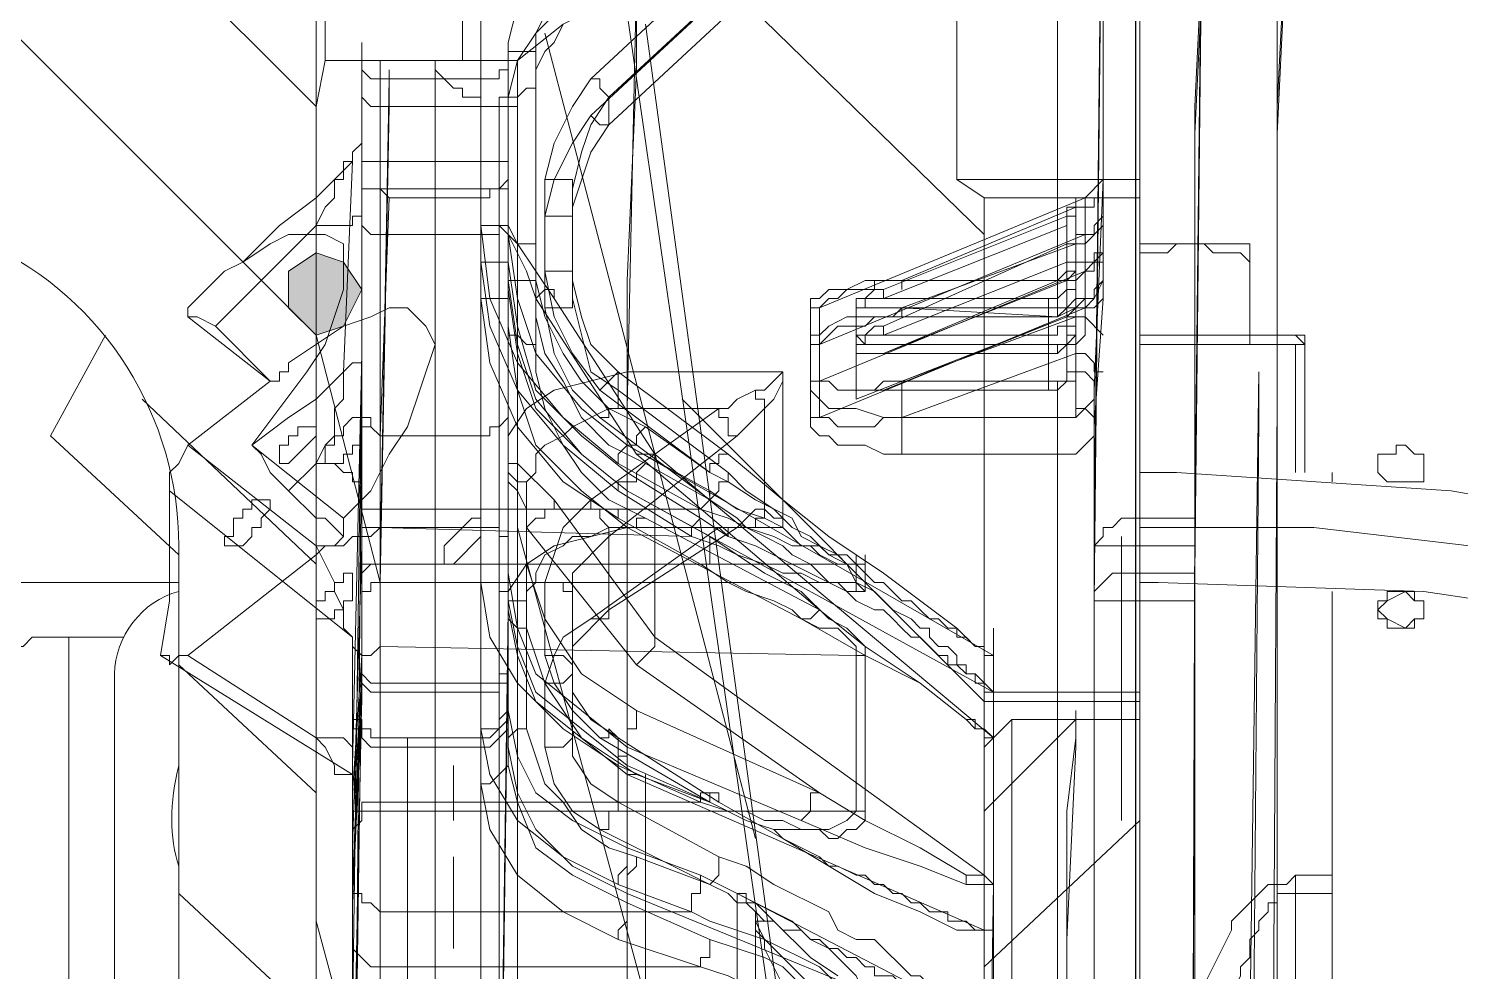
# Model space of a CAD drawing. Header units: millimetres. Extents: x 25083 to 52777, y 24772 to 45779.
# Drawn here: x 46593.6 to 46651.7, y 38665.8 to 38704 of the extents above; entities that cross this region are included whole.
import ezdxf

# ---------------------------------------------------------------- set-up
doc = ezdxf.new("R2010")
doc.units = ezdxf.units.MM

# ---------------------------------------------------------------- blocks, each defined once
blk = doc.blocks.new('zw$F4C5')
h = blk.add_hatch(color=7)
h.dxf.hatch_style = 2
h.paths.add_polyline_path([(496.878, 225.415), (496.136, 226.529), (495.022, 226.9), (493.907, 226.158), (493.907, 224.672), (495.022, 223.558), (496.136, 223.929)])
at = {"color": 7, "lineweight": 0}
for points in [[(528.444, 72.786), (528.444, 356.505)], [(506.905, 242.497), (522.131, 227.643)], [(489.08, 238.784), (495.022, 232.842)], [(481.653, 236.927), (495.022, 223.558)], [(512.847, 203.133), (504.306, 235.813)], [(497.621, 213.531), (495.022, 223.558)], [(487.966, 220.959), (495.022, 214.274)], [(509.876, 220.959), (522.131, 208.704)], [(510.247, 189.764), (503.191, 215.76)], [(489.451, 210.189), (495.022, 204.99)], [(525.844, 207.961), (522.131, 204.247)], [(523.245, 207.961), (523.245, 161.913)], [(528.444, 203.876), (522.131, 197.934)], [(489.451, 200.905), (495.022, 195.706)], [(497.621, 190.136), (495.022, 199.791)], [(512.847, 199.42), (522.131, 190.136)]]:
    blk.add_lwpolyline(points, dxfattribs=at)
at = {"color": 7, "lineweight": 5}
for points in [[(528.444, 249.925), (528.444, 216.131)], [(530.672, 216.131), (531.043, 249.925)], [(526.958, 248.811), (526.587, 215.017)], [(528.444, 213.903), (528.444, 248.811)], [(531.043, 248.811), (530.672, 213.903)], [(526.587, 212.789), (526.958, 247.696)], [(501.706, 178.624), (501.706, 243.24), (502.077, 246.954), (502.077, 247.325), (501.706, 243.612), (501.706, 226.529)], [(521.017, 247.325), (521.017, 229.871)], [(526.958, 226.9), (526.958, 242.869)], [(526.958, 242.126), (526.958, 225.786)], [(534.014, 220.959), (534.014, 238.041), (534.386, 241.755), (534.386, 242.126), (534.014, 238.784), (534.014, 232.471)], [(525.102, 225.415), (525.102, 241.383)], [(525.102, 240.641), (525.102, 224.301)], [(530.672, 177.138), (530.672, 231.728), (531.043, 239.527), (531.043, 240.641), (530.672, 232.842)], [(502.82, 235.442), (503.191, 236.927), (503.934, 238.041), (505.048, 239.155), (506.162, 239.898), (508.019, 240.269)], [(508.019, 240.269), (508.019, 234.328), (507.648, 225.786)], [(534.014, 232.842), (534.386, 240.269), (534.386, 239.527), (534.014, 231.728), (534.014, 177.51)], [(495.022, 168.226), (495.022, 239.527)], [(495.393, 234.699), (495.393, 239.527)], [(500.963, 239.527), (500.963, 234.699)], [(508.019, 238.784), (506.162, 238.784), (504.677, 237.298), (503.934, 235.813), (503.934, 235.07)], [(506.162, 233.956), (511.361, 238.784)], [(507.276, 239.155), (514.704, 187.536)], [(508.019, 238.041), (506.162, 237.67), (505.048, 236.927), (503.934, 235.813), (503.191, 234.699), (502.82, 233.213)], [(506.905, 233.213), (512.104, 238.041)], [(507.648, 220.587), (508.019, 238.041)], [(503.934, 233.585), (503.934, 234.328), (504.306, 235.07), (504.677, 235.442), (505.048, 236.184), (505.791, 236.556), (506.162, 236.927), (506.905, 237.298), (508.019, 237.298)], [(511.361, 237.298), (506.162, 232.471)], [(506.905, 232.099), (512.104, 236.927)], [(505.048, 236.184), (503.191, 234.699)], [(508.39, 236.184), (514.704, 189.764)], [(496.878, 235.442), (496.878, 233.585)], [(496.878, 234.699), (496.878, 235.442)], [(502.82, 234.328), (502.82, 235.442)], [(502.82, 235.442), (502.82, 227.643)], [(502.82, 235.442), (502.82, 211.303)], [(502.82, 235.442), (502.82, 230.614)], [(503.934, 235.07), (502.82, 235.07), (502.82, 235.442)], [(495.022, 232.842), (495.393, 234.699)], [(495.393, 234.699), (503.191, 234.699)], [(496.878, 234.699), (496.878, 234.328), (497.25, 233.956), (497.992, 233.956)], [(496.878, 213.531), (496.878, 234.699)], [(497.621, 176.396), (497.621, 234.699)], [(499.849, 176.396), (499.849, 234.699)], [(499.849, 234.699), (499.849, 234.328), (500.592, 233.585), (500.963, 233.585), (500.963, 233.213), (501.706, 233.213), (501.706, 232.842), (502.077, 232.842)], [(502.82, 234.699), (502.82, 234.328), (502.449, 234.328), (502.449, 233.956), (501.706, 233.956)], [(503.191, 234.699), (503.191, 174.539)], [(503.934, 227.272), (503.934, 235.07)], [(497.992, 234.328), (497.992, 232.842)], [(497.992, 233.956), (497.992, 234.328)], [(501.706, 233.585), (501.706, 234.328)], [(501.706, 234.328), (501.706, 228.014)], [(502.82, 229.5), (502.82, 234.328)], [(496.878, 233.585), (496.878, 233.213), (497.25, 232.842), (497.992, 232.842)], [(496.878, 233.585), (496.878, 212.417)], [(497.621, 214.274), (497.992, 233.956)], [(501.706, 233.956), (497.992, 233.956)], [(501.706, 229.5), (501.706, 233.585)], [(502.82, 233.585), (502.82, 233.213), (502.449, 233.213), (502.449, 232.842), (501.706, 232.842)], [(502.82, 233.213), (503.191, 233.213), (503.563, 233.585), (503.934, 233.585)], [(503.934, 233.585), (503.934, 225.786)], [(504.306, 229.871), (504.677, 231.357), (505.42, 232.842), (506.162, 233.956)], [(506.905, 233.213), (506.534, 233.585), (506.534, 233.956), (506.162, 233.956)], [(502.82, 225.415), (502.82, 233.213)], [(502.82, 218.359), (502.82, 233.213)], [(506.905, 233.213), (506.162, 232.099), (505.791, 230.985), (505.42, 229.5)], [(506.905, 232.099), (506.905, 233.213)], [(497.992, 232.842), (497.621, 213.531)], [(501.706, 232.842), (497.992, 232.842)], [(502.077, 232.842), (503.191, 232.842)], [(502.449, 177.881), (502.449, 232.842)], [(506.162, 232.471), (505.42, 231.357), (504.677, 229.871), (504.306, 228.386)], [(506.162, 232.471), (506.534, 232.099), (506.905, 232.099)], [(530.672, 232.842), (530.672, 194.963), (530.301, 162.655)], [(533.643, 162.655), (534.014, 194.963), (534.014, 232.842)], [(505.42, 228.757), (506.162, 230.985), (506.905, 232.099)], [(496.878, 231.728), (496.878, 231.357), (496.507, 230.985), (496.507, 230.614)], [(496.878, 231.728), (496.878, 222.815)], [(496.878, 228.386), (496.878, 231.728)], [(492.051, 226.529), (493.536, 228.014), (495.022, 229.129), (496.507, 230.614)], [(495.022, 228.014), (495.393, 228.757), (495.764, 229.129), (495.764, 229.871), (496.136, 229.871), (496.136, 230.614), (496.507, 230.614)], [(496.507, 230.614), (496.136, 222.073)], [(496.878, 230.614), (497.992, 230.614)], [(497.992, 230.614), (501.706, 230.614)], [(501.706, 230.614), (502.82, 230.614)], [(502.82, 228.014), (502.82, 230.614)], [(496.878, 220.587), (496.878, 230.243)], [(496.878, 230.243), (496.878, 229.5), (497.621, 229.5), (497.992, 229.129)], [(502.82, 230.243), (502.82, 229.871), (502.449, 229.5), (502.077, 229.5), (502.077, 229.129), (501.706, 229.129)], [(526.958, 230.243), (526.958, 229.5)], [(497.992, 229.5), (496.878, 229.5)], [(501.706, 229.5), (497.992, 229.5)], [(501.706, 226.529), (501.706, 229.5)], [(501.706, 227.643), (501.706, 229.5)], [(502.82, 229.5), (501.706, 229.5)], [(502.82, 226.529), (502.82, 229.5)], [(504.306, 229.871), (504.306, 226.158)], [(504.306, 229.871), (505.42, 229.871), (505.42, 229.5)], [(505.42, 225.044), (505.42, 229.5)], [(521.017, 229.871), (528.444, 229.871)], [(521.017, 229.871), (522.131, 229.129)], [(525.844, 228.757), (526.587, 228.757), (526.587, 229.129), (526.958, 229.129), (526.958, 229.5)], [(526.216, 229.129), (526.958, 229.871)], [(526.587, 221.33), (526.958, 229.871)], [(526.958, 229.5), (526.958, 226.9)], [(497.621, 219.473), (497.992, 229.129)], [(501.706, 229.129), (497.992, 229.129)], [(501.706, 229.129), (501.706, 219.473)], [(515.446, 224.672), (526.216, 229.129)], [(522.131, 229.129), (522.131, 209.075)], [(522.131, 229.129), (528.444, 229.129)], [(526.216, 229.129), (525.844, 229.129), (525.844, 228.757)], [(526.216, 226.158), (526.216, 229.129)], [(496.878, 228.386), (496.507, 228.386), (496.507, 228.014), (495.022, 228.014)], [(496.878, 210.561), (496.878, 228.386)], [(502.82, 218.73), (502.82, 228.386)], [(502.82, 228.386), (502.82, 223.929)], [(502.82, 228.014), (502.82, 228.386)], [(502.82, 227.643), (502.82, 228.386)], [(505.42, 228.757), (505.42, 228.386), (504.306, 228.386)], [(504.306, 224.672), (504.306, 228.386)], [(525.473, 228.386), (518.046, 225.415)], [(525.844, 228.757), (518.789, 225.786)], [(525.473, 228.386), (525.473, 228.757), (525.844, 228.757), (525.844, 228.386)], [(525.473, 228.386), (525.473, 228.014)], [(525.473, 228.014), (525.473, 228.386), (525.844, 228.386), (525.844, 228.014)], [(525.844, 223.558), (525.844, 228.757)], [(525.844, 228.386), (525.844, 226.529)], [(525.844, 228.386), (525.844, 228.014)], [(526.958, 228.386), (526.587, 228.014), (526.587, 227.643), (526.216, 227.643)], [(526.958, 225.044), (526.958, 228.757)], [(490.937, 223.929), (495.022, 228.014)], [(495.022, 215.017), (495.022, 228.014)], [(496.878, 228.014), (496.878, 209.818)], [(497.621, 227.643), (497.25, 227.643), (496.878, 228.014)], [(502.82, 228.014), (502.449, 228.014), (502.449, 227.643), (501.706, 227.643)], [(502.82, 227.643), (502.449, 228.014), (501.706, 228.014)], [(501.706, 228.014), (502.077, 225.044), (503.191, 222.444), (505.048, 220.216), (507.276, 218.359)], [(502.82, 227.643), (502.82, 228.014)], [(504.677, 225.044), (503.191, 227.272), (502.82, 228.014)], [(518.046, 225.044), (525.473, 228.014)], [(525.473, 223.558), (525.473, 228.014)], [(525.844, 227.272), (526.216, 227.272), (526.958, 228.014)], [(526.958, 225.786), (526.958, 228.014)], [(492.051, 226.529), (493.165, 227.272), (493.907, 227.643), (495.393, 227.643), (496.136, 227.272), (496.136, 225.415), (495.393, 223.187), (494.65, 222.073), (492.422, 219.102)], [(497.621, 227.643), (497.621, 210.932)], [(501.706, 227.643), (497.621, 227.643)], [(501.706, 225.044), (501.706, 227.643)], [(507.648, 219.102), (505.791, 220.587), (503.934, 222.815), (503.191, 225.044), (502.82, 227.643)], [(502.82, 227.643), (503.563, 226.158), (503.934, 225.044)], [(502.82, 227.643), (503.191, 225.044), (503.934, 222.815), (505.791, 220.587), (507.648, 219.102)], [(503.934, 227.272), (503.191, 227.272), (502.82, 227.643)], [(503.934, 227.272), (503.934, 225.786), (504.306, 224.301), (505.048, 222.815), (505.791, 221.701), (506.905, 220.587), (508.39, 219.845)], [(526.216, 227.643), (515.446, 223.187)], [(518.046, 223.929), (525.473, 227.272)], [(518.789, 224.672), (525.844, 227.272)], [(525.473, 227.272), (525.473, 226.529)], [(525.473, 227.272), (525.844, 227.272), (525.844, 226.9)], [(525.844, 227.272), (525.844, 227.643), (526.216, 227.643)], [(525.844, 225.044), (525.844, 227.272)], [(526.216, 227.643), (526.216, 224.672)], [(530.301, 227.272), (529.929, 227.272), (529.558, 226.9), (528.444, 226.9)], [(528.444, 227.272), (532.9, 227.272)], [(532.9, 226.529), (532.529, 226.9), (531.415, 226.9), (531.043, 227.272), (530.301, 227.272)], [(532.9, 223.187), (532.9, 227.272)], [(490.565, 225.415), (491.308, 226.158), (492.051, 226.529)], [(501.706, 226.529), (501.706, 197.563), (501.335, 162.655)], [(501.706, 226.529), (502.077, 223.929), (503.191, 221.33), (505.048, 219.102), (507.276, 217.245)], [(501.706, 226.529), (502.82, 226.529)], [(502.82, 223.929), (502.82, 226.529)], [(507.648, 217.988), (505.791, 219.473), (503.934, 221.33), (503.191, 223.929), (502.82, 226.529)], [(525.473, 226.529), (518.046, 223.558)], [(526.958, 226.9), (525.844, 225.786), (525.102, 225.786)], [(525.102, 225.786), (525.473, 226.158), (525.844, 226.158), (525.844, 226.529)], [(525.102, 225.786), (525.473, 225.786), (525.844, 226.158), (525.844, 226.529)], [(525.473, 226.529), (525.473, 223.929)], [(525.844, 226.529), (525.844, 226.158), (525.473, 226.158), (525.473, 225.786)], [(525.473, 226.529), (525.844, 226.529)], [(525.844, 224.672), (525.844, 226.9)], [(525.844, 226.9), (525.844, 226.529)], [(526.958, 226.9), (526.587, 226.9), (526.587, 226.529), (525.844, 226.529)], [(525.844, 222.073), (525.844, 226.529)], [(525.844, 226.529), (525.844, 222.073)], [(526.958, 226.529), (526.587, 226.529), (526.587, 226.158), (526.216, 226.158)], [(506.534, 221.33), (505.42, 222.815), (504.677, 224.301), (504.306, 226.158)], [(505.42, 225.786), (505.42, 226.158), (504.306, 226.158)], [(515.446, 221.701), (526.216, 226.158)], [(525.844, 224.301), (525.844, 224.672), (526.216, 225.044), (526.216, 226.158)], [(489.823, 224.301), (489.823, 224.672), (490.565, 225.415)], [(501.706, 225.044), (502.82, 225.044), (502.82, 225.415)], [(502.82, 225.786), (503.934, 225.786)], [(502.82, 225.786), (503.191, 223.187), (503.934, 220.959), (505.791, 218.73), (507.648, 217.245)], [(507.648, 217.245), (505.791, 218.73), (503.934, 220.587), (503.191, 222.815), (502.82, 225.415)], [(508.39, 218.359), (506.905, 219.102), (505.791, 220.216), (505.048, 221.701), (504.306, 222.815), (503.934, 224.301), (503.934, 225.786)], [(503.934, 225.044), (504.306, 225.415), (504.677, 225.415), (504.677, 225.044)], [(505.42, 225.786), (505.791, 224.301), (506.162, 223.187), (507.276, 222.073)], [(507.648, 225.786), (507.648, 184.565)], [(518.789, 225.786), (517.303, 225.786), (516.56, 225.415), (515.818, 225.415), (515.446, 225.044), (515.075, 225.044), (515.075, 224.672)], [(515.446, 224.672), (515.818, 225.044), (516.189, 225.044), (516.56, 225.415), (517.674, 225.415), (517.674, 225.786), (518.789, 225.786)], [(518.046, 225.415), (517.674, 225.415), (517.303, 225.044), (516.932, 225.044), (516.932, 224.672)], [(518.046, 222.815), (525.102, 225.786)], [(525.473, 225.786), (518.046, 222.815)], [(518.046, 225.415), (518.046, 225.044)], [(518.789, 225.786), (518.789, 225.415)], [(525.102, 225.786), (518.789, 225.786)], [(525.102, 225.786), (518.789, 225.786)], [(525.473, 225.415), (525.102, 225.044), (524.73, 225.044)], [(525.844, 225.415), (525.844, 225.044), (525.473, 224.672), (524.73, 224.672)], [(525.102, 225.786), (525.473, 225.786)], [(525.102, 224.301), (525.844, 224.672), (526.216, 224.672), (526.587, 225.044), (526.958, 225.786)], [(525.844, 225.415), (525.473, 225.415)], [(526.958, 225.786), (526.587, 225.415), (526.587, 225.044), (525.844, 225.044)], [(507.276, 216.131), (505.048, 217.616), (503.191, 219.845), (502.077, 222.444), (501.706, 225.044)], [(503.934, 225.044), (503.934, 223.187)], [(503.934, 225.044), (508.019, 218.73)], [(504.306, 224.672), (505.42, 224.672), (505.42, 225.044)], [(508.762, 218.73), (504.677, 225.044)], [(507.276, 221.33), (506.162, 222.073), (505.42, 225.044)], [(518.046, 225.044), (517.303, 225.044), (517.303, 224.672), (516.932, 224.672)], [(518.046, 225.044), (524.73, 225.044)], [(524.73, 222.815), (524.73, 225.044)], [(525.844, 225.044), (525.844, 224.672), (525.473, 224.672), (525.102, 224.301)], [(526.216, 224.672), (526.587, 224.672), (526.958, 225.044)], [(526.958, 225.044), (526.587, 219.845)], [(490.937, 223.929), (490.194, 224.301), (489.823, 224.301)], [(489.823, 224.301), (493.165, 221.701)], [(496.136, 216.131), (497.25, 217.245), (497.992, 218.73), (498.735, 219.845), (499.849, 223.187), (499.478, 223.929), (498.735, 224.672), (497.992, 224.672), (497.25, 224.301), (496.136, 223.929), (493.907, 222.444)], [(506.534, 220.216), (505.42, 221.33), (504.677, 222.815), (504.306, 224.672)], [(515.075, 221.701), (515.075, 224.672)], [(515.446, 224.672), (515.075, 224.672)], [(515.075, 223.187), (515.075, 223.558), (515.446, 223.558), (515.818, 223.929), (516.56, 224.301), (518.789, 224.301)], [(515.446, 224.672), (515.446, 221.701)], [(526.216, 224.672), (515.446, 220.216)], [(518.789, 224.672), (518.417, 224.301), (517.674, 224.301), (517.303, 223.929), (516.189, 223.929), (515.446, 223.187)], [(516.932, 222.815), (516.932, 224.672)], [(516.932, 224.672), (516.932, 222.815)], [(516.932, 224.672), (524.73, 224.672)], [(525.473, 224.301), (516.932, 220.959)], [(518.046, 221.33), (525.473, 224.301)], [(518.789, 224.672), (518.789, 224.301)], [(518.789, 224.672), (525.102, 224.301)], [(518.789, 221.701), (525.844, 224.301)], [(518.789, 224.301), (525.102, 224.301)], [(525.844, 224.672), (525.473, 224.301)], [(525.473, 224.301), (525.844, 224.301), (525.844, 224.672)], [(525.473, 222.073), (525.473, 224.301)], [(526.216, 224.672), (526.216, 223.558), (525.844, 223.187), (525.844, 222.815)], [(525.844, 224.301), (526.216, 224.301), (526.958, 223.558)], [(493.165, 221.701), (490.937, 223.929)], [(502.82, 223.929), (503.191, 221.33), (503.934, 219.102), (505.791, 217.245), (507.648, 215.76)], [(503.934, 223.187), (503.563, 223.187), (503.191, 223.558), (502.82, 223.558), (502.82, 223.929)], [(516.932, 223.558), (517.303, 223.558), (517.674, 223.929), (518.046, 223.929)], [(518.046, 223.558), (518.046, 223.929)], [(524.73, 223.187), (525.473, 223.187), (525.844, 223.558), (525.844, 223.929)], [(524.73, 223.558), (525.102, 223.558), (525.102, 223.929), (525.473, 223.929)], [(525.844, 223.929), (525.473, 223.929)], [(486.48, 223.558), (484.252, 219.473)], [(508.39, 216.131), (506.905, 216.874), (505.791, 217.988), (505.048, 219.102), (504.306, 220.587), (503.934, 222.073), (503.934, 223.187)], [(515.075, 223.187), (515.075, 220.216)], [(515.075, 223.187), (515.446, 223.187)], [(515.446, 220.216), (515.446, 223.187)], [(516.932, 223.187), (516.932, 223.558)], [(516.932, 223.558), (517.303, 223.187)], [(516.932, 221.33), (516.932, 223.187)], [(517.303, 223.187), (516.932, 223.187)], [(516.932, 223.187), (524.73, 223.187)], [(518.046, 223.558), (517.303, 223.558), (517.303, 223.187)], [(524.73, 223.558), (518.046, 223.558)], [(524.73, 223.187), (524.73, 223.558)], [(525.844, 223.558), (525.844, 223.187), (525.473, 223.187), (525.102, 222.815), (524.73, 222.815)], [(524.73, 222.815), (525.102, 222.815), (525.102, 223.187), (525.473, 223.187), (525.473, 223.558)], [(524.73, 223.187), (524.73, 221.33)], [(525.844, 223.558), (525.473, 223.558)], [(528.444, 223.558), (532.157, 223.558)], [(528.444, 223.558), (534.757, 223.558)], [(528.444, 223.187), (534.757, 223.187)], [(532.9, 223.558), (534.757, 223.558)], [(534.757, 223.558), (535.128, 223.558)], [(535.128, 223.187), (534.757, 223.558)], [(534.757, 223.187), (535.128, 223.187)], [(534.757, 223.187), (534.757, 217.988)], [(535.128, 223.187), (535.128, 223.558)], [(535.128, 223.187), (535.128, 217.988)], [(493.907, 222.444), (493.907, 222.073), (493.536, 222.073), (493.536, 221.701), (493.165, 221.701)], [(496.878, 222.815), (496.878, 222.444), (496.507, 222.444), (496.136, 222.073)], [(496.507, 177.881), (496.878, 221.33), (496.878, 222.815)], [(496.878, 222.815), (496.507, 195.706), (496.507, 162.655)], [(496.878, 222.815), (496.507, 206.104)], [(516.932, 222.815), (518.046, 222.815)], [(516.932, 222.815), (518.046, 222.815)], [(516.932, 222.815), (524.73, 222.815)], [(524.73, 222.815), (518.046, 222.815)], [(525.844, 222.815), (518.789, 220.216)], [(525.844, 222.815), (525.844, 220.587)], [(526.958, 222.073), (526.587, 222.073), (526.587, 222.444), (526.216, 222.815), (525.844, 222.815)], [(534.014, 222.815), (534.014, 179.738)], [(492.422, 219.102), (493.907, 220.216), (495.022, 220.959), (496.136, 222.073)], [(495.022, 218.359), (495.393, 219.102), (495.764, 219.473), (495.764, 220.587), (496.136, 220.959), (496.136, 222.073)], [(502.82, 218.359), (502.82, 219.473), (503.563, 220.587), (504.677, 221.33), (507.648, 222.073)], [(506.534, 221.33), (507.276, 222.073)], [(507.276, 222.073), (507.276, 221.33)], [(511.733, 218.73), (507.276, 222.073)], [(507.648, 222.073), (513.961, 222.073)], [(512.847, 221.33), (513.218, 221.33), (513.961, 222.073)], [(513.961, 222.073), (513.961, 221.701), (513.589, 220.959), (513.218, 220.587)], [(513.961, 215.76), (513.961, 222.073)], [(525.473, 222.073), (525.473, 221.701), (525.102, 221.701), (525.102, 221.33), (524.73, 221.33)], [(524.73, 221.33), (525.102, 221.33), (525.473, 221.701), (525.844, 221.701), (525.844, 222.073)], [(525.844, 222.073), (525.844, 221.701), (525.102, 221.701)], [(525.844, 222.073), (525.473, 222.073)], [(526.587, 221.33), (526.587, 221.701), (526.216, 222.073), (525.844, 222.073)], [(532.9, 177.138), (533.272, 220.216), (533.272, 222.073)], [(533.272, 222.073), (532.9, 195.335), (532.9, 163.027)], [(489.823, 219.102), (493.165, 221.701)], [(507.276, 221.33), (507.276, 220.587), (506.905, 220.587), (506.905, 220.216), (506.534, 220.216)], [(510.99, 217.988), (506.534, 221.33)], [(511.733, 217.988), (507.276, 221.33)], [(511.361, 220.587), (511.733, 220.587), (512.104, 220.959), (512.847, 221.33)], [(513.218, 220.587), (513.218, 220.959), (512.847, 220.959), (512.847, 221.33)], [(515.075, 221.701), (515.075, 221.33), (515.818, 220.587), (516.932, 220.587), (518.046, 220.216), (518.789, 220.216)], [(515.075, 221.701), (515.446, 221.701)], [(518.789, 221.701), (518.046, 221.701), (517.674, 221.33), (516.189, 221.33), (515.818, 221.701), (515.446, 221.701)], [(516.932, 220.959), (516.932, 221.33)], [(516.932, 221.33), (518.046, 221.33)], [(518.046, 221.33), (516.932, 221.33)], [(516.932, 220.959), (516.932, 221.33)], [(518.046, 221.33), (524.73, 221.33)], [(518.046, 221.33), (524.73, 221.33)], [(518.789, 220.216), (518.789, 221.701)], [(518.789, 221.701), (525.102, 221.701)], [(525.102, 221.701), (525.102, 194.963)], [(525.102, 220.216), (525.844, 220.216), (526.587, 220.959), (526.587, 221.33)], [(526.587, 196.078), (526.587, 221.33)], [(534.014, 220.959), (533.643, 160.427)], [(495.393, 218.73), (495.393, 219.102), (495.764, 219.102), (495.764, 219.473), (496.136, 219.473), (496.136, 219.845), (496.507, 220.216), (497.25, 220.216)], [(497.25, 220.216), (497.25, 219.845), (496.878, 219.845), (496.878, 219.102), (496.507, 219.102), (496.507, 218.73), (496.136, 218.73), (496.136, 218.359), (495.393, 218.359), (495.393, 218.73)], [(496.878, 215.017), (496.878, 220.587)], [(496.878, 220.587), (496.878, 219.845), (497.25, 219.845), (497.621, 219.473)], [(502.82, 220.216), (502.449, 219.845), (502.077, 219.845), (502.077, 219.473), (501.706, 219.473)], [(502.82, 220.216), (502.82, 212.789)], [(507.648, 220.587), (506.905, 220.587), (505.42, 219.845), (505.048, 219.473), (504.306, 219.102), (503.934, 218.73), (503.934, 217.988), (503.563, 217.616)], [(506.162, 216.874), (511.361, 220.587)], [(506.534, 220.216), (510.99, 216.874)], [(507.648, 220.587), (511.361, 220.587)], [(511.361, 220.587), (511.361, 220.216), (511.733, 220.216), (511.733, 219.473), (512.104, 219.473)], [(512.104, 219.473), (513.218, 220.587)], [(513.218, 220.587), (513.218, 216.502)], [(515.446, 220.216), (515.075, 220.216)], [(518.789, 218.73), (518.046, 218.73), (517.303, 219.102), (516.189, 219.102), (515.818, 219.473), (515.446, 219.473), (515.075, 219.845), (515.075, 220.216)], [(515.446, 220.216), (515.818, 220.216), (516.189, 219.845), (517.674, 219.845), (518.046, 220.216), (518.789, 220.216)], [(518.789, 218.73), (518.789, 220.216)], [(525.102, 220.216), (518.789, 220.216)], [(518.789, 220.216), (525.102, 220.216)], [(525.102, 220.216), (525.844, 220.216), (525.844, 220.587)], [(525.102, 220.216), (525.102, 193.849)], [(526.587, 219.845), (526.587, 220.216), (526.216, 220.587), (525.844, 220.587)], [(493.536, 218.73), (493.536, 219.102), (493.907, 219.102), (493.907, 219.473), (494.279, 219.473), (494.279, 219.845), (495.022, 219.845)], [(495.022, 219.845), (495.022, 219.473), (493.907, 218.359), (493.536, 218.359), (493.536, 218.73)], [(508.39, 219.845), (508.019, 219.473), (508.019, 219.102), (507.648, 219.102)], [(508.39, 219.845), (510.99, 217.988)], [(526.587, 219.845), (526.587, 219.473), (525.844, 218.73), (525.102, 218.73)], [(526.587, 219.845), (526.587, 194.221)], [(489.451, 214.646), (484.252, 219.473)], [(489.823, 219.102), (489.451, 218.359), (489.08, 217.988), (489.08, 217.245)], [(495.022, 215.017), (489.823, 219.102)], [(496.136, 216.131), (492.422, 219.102)], [(493.907, 217.245), (493.165, 217.988), (492.793, 218.73), (492.422, 219.102)], [(497.621, 215.76), (497.621, 219.473)], [(501.706, 219.473), (497.621, 219.473)], [(501.706, 219.473), (501.706, 215.76)], [(506.905, 215.388), (512.104, 219.473)], [(507.276, 218.359), (507.276, 218.73), (507.648, 219.102)], [(522.502, 210.561), (507.648, 219.102)], [(507.648, 219.102), (510.99, 217.245)], [(539.213, 219.102), (538.842, 219.102), (538.842, 218.73), (538.099, 218.73), (538.099, 217.988), (538.471, 217.616), (539.213, 217.616)], [(539.213, 217.616), (539.956, 217.616), (539.956, 218.73), (539.585, 218.73), (539.213, 219.102)], [(508.019, 218.73), (508.762, 218.73)], [(508.019, 218.73), (515.446, 212.417)], [(508.762, 218.73), (508.762, 211.303)], [(522.502, 207.218), (508.762, 218.73)], [(511.733, 218.73), (511.361, 218.73), (511.361, 218.359), (510.99, 218.359), (510.99, 217.988)], [(511.733, 218.73), (513.961, 216.874), (515.818, 215.388), (518.046, 213.903), (521.017, 211.675)], [(525.102, 218.73), (518.789, 218.73)], [(495.022, 218.359), (493.907, 217.245)], [(495.022, 218.359), (495.022, 216.131)], [(495.022, 218.359), (495.764, 218.359), (496.136, 217.988), (496.507, 217.988), (496.507, 217.616), (496.878, 217.616), (496.878, 217.245)], [(502.82, 212.417), (502.82, 218.359)], [(502.82, 217.616), (502.82, 218.359)], [(502.82, 218.359), (503.191, 218.359), (504.677, 216.874)], [(503.563, 217.616), (503.191, 217.616), (502.82, 217.988), (502.82, 218.359)], [(510.619, 216.502), (507.276, 218.359)], [(507.276, 217.245), (507.276, 217.616), (507.648, 217.616), (507.648, 217.988)], [(507.648, 217.245), (507.648, 217.616), (508.019, 217.616), (508.019, 217.988), (508.39, 218.359)], [(507.648, 215.76), (507.648, 217.988)], [(510.619, 216.131), (507.648, 217.988)], [(510.99, 216.874), (508.39, 218.359)], [(510.99, 216.874), (511.361, 217.245), (511.361, 217.616), (511.733, 217.616), (511.733, 217.988)], [(519.531, 212.417), (519.16, 212.789), (518.789, 212.789), (518.046, 213.531), (517.674, 213.531), (516.56, 214.646), (515.818, 214.646), (515.446, 215.017), (514.704, 215.388), (514.332, 216.131), (512.847, 216.874), (511.733, 217.616), (510.99, 217.988)], [(522.502, 209.075), (521.759, 209.818), (521.388, 209.818), (521.388, 210.189), (521.017, 210.189), (521.017, 210.561), (520.645, 210.932), (520.274, 210.932), (519.903, 211.303), (519.903, 211.675), (519.531, 211.675), (519.16, 212.046), (518.417, 212.417), (517.674, 213.16), (516.932, 213.531), (516.56, 214.274), (515.818, 214.646), (515.075, 215.388), (514.332, 215.76), (513.589, 216.502), (512.475, 217.245), (511.733, 217.988)], [(565.208, 200.905), (564.466, 203.876), (562.609, 207.218), (559.638, 210.561), (555.182, 213.531), (549.611, 215.76), (541.07, 217.245), (529.929, 217.988), (528.444, 217.988)], [(536.242, 217.988), (536.242, 217.616)], [(489.08, 217.245), (489.08, 212.789), (488.708, 210.561)], [(489.08, 217.245), (496.507, 211.303)], [(493.907, 217.245), (495.022, 216.131)], [(502.82, 213.903), (502.82, 217.616)], [(503.563, 215.76), (503.563, 216.502), (503.191, 217.245), (502.82, 217.616)], [(503.563, 211.675), (503.563, 217.616)], [(507.648, 217.245), (507.648, 216.502), (507.276, 216.502), (507.276, 216.131)], [(507.276, 217.245), (510.247, 215.388)], [(510.99, 215.388), (507.648, 217.245)], [(507.648, 217.245), (522.502, 209.075)], [(510.99, 217.245), (510.99, 216.874), (510.619, 216.502)], [(517.303, 214.274), (516.56, 214.274), (516.189, 214.646), (515.446, 215.017), (514.704, 215.017), (513.961, 215.76), (513.218, 216.131), (512.104, 216.502), (510.99, 217.245)], [(491.308, 215.388), (491.679, 215.388), (491.679, 216.131), (492.051, 216.131), (492.051, 216.502), (492.422, 216.502), (492.422, 216.874), (493.165, 216.874), (493.165, 216.502)], [(503.563, 215.76), (503.934, 216.131), (504.306, 216.131), (504.306, 216.502), (504.677, 216.502), (504.677, 216.874)], [(504.306, 213.531), (505.048, 215.76), (506.162, 216.874)], [(504.677, 216.874), (508.762, 211.303)], [(506.905, 215.388), (506.905, 215.76), (506.534, 216.131), (506.534, 216.502), (506.162, 216.502), (506.162, 216.874)], [(510.99, 216.874), (512.104, 216.131)], [(493.165, 216.502), (492.793, 216.131), (492.793, 215.76), (492.422, 215.76), (492.422, 215.388), (492.051, 215.017), (491.308, 215.017), (491.308, 215.388)], [(495.022, 216.131), (495.393, 216.131), (496.136, 215.388)], [(496.136, 215.388), (496.136, 216.131)], [(497.621, 216.502), (496.878, 216.502)], [(510.619, 216.502), (497.621, 216.502)], [(500.221, 214.646), (500.221, 214.274), (500.592, 214.274), (501.706, 215.388), (501.706, 216.131)], [(501.706, 216.131), (501.335, 216.131), (500.221, 215.017), (500.221, 214.646)], [(507.276, 216.131), (510.619, 214.274)], [(507.648, 215.76), (507.648, 216.131)], [(508.39, 216.131), (508.019, 216.131), (508.019, 215.76), (507.648, 215.76)], [(515.446, 212.417), (508.39, 216.131)], [(510.619, 216.131), (510.247, 215.76), (510.247, 215.388)], [(510.619, 216.502), (511.733, 216.131), (512.475, 215.76), (513.589, 215.388), (514.332, 215.017), (515.075, 215.017), (515.446, 214.646), (516.189, 214.274), (516.932, 214.274)], [(517.303, 213.16), (516.56, 213.16), (516.189, 213.531), (515.818, 213.531), (512.847, 215.017), (511.733, 215.388), (510.619, 216.131)], [(513.218, 216.502), (512.847, 216.502), (512.104, 215.76)], [(512.104, 216.131), (512.475, 215.76)], [(512.847, 215.76), (512.847, 216.131), (513.218, 216.131), (513.218, 216.502)], [(513.218, 216.502), (513.589, 216.131), (513.961, 216.131), (513.961, 215.76)], [(526.587, 215.017), (526.958, 215.388), (526.958, 215.76), (527.33, 215.76), (527.701, 216.131), (528.072, 216.131)], [(528.072, 216.131), (528.444, 216.131)], [(528.444, 216.131), (528.444, 196.82)], [(528.444, 216.131), (530.672, 216.131)], [(530.301, 110.294), (530.672, 216.131)], [(495.022, 215.017), (496.136, 215.017), (496.507, 215.388), (496.878, 215.388), (496.878, 215.76)], [(496.878, 215.017), (496.878, 215.76), (497.621, 215.76)], [(496.878, 215.388), (497.25, 215.388), (497.621, 215.76)], [(497.621, 203.876), (497.621, 215.76)], [(497.621, 215.76), (510.247, 215.388)], [(497.621, 215.76), (501.706, 215.76)], [(501.706, 215.76), (501.706, 213.531)], [(501.706, 215.76), (502.449, 215.76), (502.449, 215.388), (502.82, 215.388), (502.82, 215.017)], [(507.648, 215.76), (504.677, 215.017), (503.563, 214.274), (502.82, 213.16), (502.82, 212.417)], [(503.563, 214.274), (503.563, 215.76)], [(503.563, 213.16), (503.934, 213.531), (503.934, 213.903), (504.306, 214.646), (505.048, 215.017), (505.42, 215.388), (506.162, 215.388), (506.905, 215.76), (507.648, 215.76)], [(508.019, 210.189), (503.563, 215.76)], [(511.361, 215.76), (506.162, 212.046)], [(506.905, 212.417), (512.104, 215.76)], [(507.648, 186.422), (507.648, 215.76)], [(507.648, 215.76), (514.704, 212.046)], [(513.961, 215.76), (507.648, 215.76)], [(511.361, 215.76), (507.648, 215.76)], [(512.104, 215.76), (511.733, 215.76), (511.733, 215.388), (511.361, 215.76)], [(512.847, 215.76), (511.361, 215.76)], [(512.475, 215.76), (513.218, 215.388)], [(513.961, 215.76), (512.847, 215.76)], [(528.444, 215.76), (535.5, 215.76), (541.813, 215.017), (547.383, 214.274), (551.839, 212.789), (555.924, 210.561), (558.895, 208.332), (561.123, 205.362), (562.609, 202.762), (562.98, 200.163)], [(489.451, 186.051), (489.451, 215.017)], [(495.022, 214.646), (495.393, 215.017), (495.764, 215.017), (496.136, 215.388)], [(495.022, 215.017), (495.764, 213.531), (495.764, 213.16), (496.136, 212.417), (496.136, 211.675), (496.507, 211.303)], [(496.507, 202.762), (496.878, 215.017)], [(506.905, 215.388), (505.42, 213.903), (505.42, 212.789)], [(506.905, 212.417), (506.905, 215.388)], [(516.932, 213.531), (516.932, 213.16), (516.56, 213.16), (515.818, 213.531), (515.446, 213.531), (514.704, 213.903), (513.961, 213.903), (513.218, 214.274), (512.104, 214.646), (511.361, 215.017), (510.247, 215.388)], [(510.619, 214.274), (510.99, 214.274), (510.99, 215.388)], [(517.303, 210.561), (517.303, 210.932), (516.56, 211.675), (515.818, 212.046), (514.704, 213.16), (513.218, 213.903), (510.99, 215.388)], [(513.218, 215.388), (513.961, 215.017)], [(513.961, 215.017), (514.332, 214.646)], [(526.587, 215.388), (526.587, 209.446)], [(526.587, 196.82), (526.587, 215.017)], [(528.444, 215.017), (526.587, 215.017)], [(527.701, 214.274), (527.701, 215.388)], [(527.701, 215.388), (527.701, 215.017)], [(527.701, 215.017), (527.701, 206.847)], [(530.672, 215.017), (528.444, 215.017)], [(489.823, 210.561), (495.022, 214.646)], [(495.022, 214.646), (495.022, 207.218)], [(496.878, 214.646), (496.878, 214.274), (497.621, 214.274)], [(497.621, 213.903), (497.621, 214.646)], [(514.332, 214.646), (515.075, 214.274)], [(516.932, 214.646), (516.932, 213.531)], [(516.932, 214.274), (516.932, 214.646)], [(517.303, 213.16), (517.303, 214.646)], [(517.303, 214.646), (517.303, 214.274)], [(496.507, 213.531), (496.507, 213.903), (496.136, 213.903), (496.136, 213.531), (495.764, 213.531), (495.764, 213.16), (495.393, 213.16), (495.393, 212.789), (495.022, 212.789), (495.022, 212.046)], [(496.878, 213.531), (496.878, 213.903), (497.25, 214.274), (497.621, 214.274)], [(497.621, 214.274), (510.619, 214.274)], [(516.932, 214.274), (497.621, 214.274)], [(502.82, 213.903), (502.82, 214.274), (503.563, 214.274)], [(502.82, 208.332), (502.82, 213.903)], [(507.648, 206.847), (503.934, 209.818), (503.191, 211.675), (502.82, 213.903)], [(503.563, 214.274), (504.306, 212.046), (505.791, 209.818), (508.019, 208.332)], [(516.932, 210.561), (516.932, 210.932), (516.189, 211.675), (515.446, 211.675), (514.704, 212.046), (514.332, 212.417), (513.589, 212.789), (512.475, 213.16), (511.733, 213.531), (510.619, 214.274)], [(515.075, 214.274), (515.446, 213.903)], [(515.446, 213.903), (515.818, 213.531)], [(516.932, 214.274), (517.303, 214.274)], [(528.072, 213.903), (527.33, 213.903), (526.587, 213.16), (526.587, 212.789)], [(527.701, 206.104), (527.701, 214.274)], [(528.444, 213.903), (528.072, 213.903)], [(528.444, 213.903), (528.444, 194.963)], [(530.672, 213.903), (528.444, 213.903)], [(530.672, 213.903), (530.301, 106.951)], [(479.796, 213.531), (489.451, 213.531)], [(495.022, 212.046), (495.764, 212.046), (495.764, 212.417), (496.136, 212.417), (496.136, 212.789), (496.507, 212.789), (496.507, 213.531)], [(496.878, 213.16), (496.878, 213.531)], [(496.878, 212.417), (496.878, 213.16), (497.25, 213.16), (497.25, 213.531), (497.621, 213.531)], [(516.932, 213.531), (497.621, 213.531)], [(501.706, 213.531), (502.077, 211.303), (503.191, 209.446), (505.048, 207.59), (507.276, 206.104)], [(502.82, 212.789), (502.82, 213.16), (502.449, 213.16), (502.449, 213.531), (501.706, 213.531)], [(502.82, 212.417), (502.82, 212.789), (503.563, 212.789), (503.563, 213.16)], [(503.563, 213.16), (503.563, 207.59)], [(504.306, 213.531), (504.306, 210.561)], [(504.306, 213.531), (505.048, 213.531), (505.048, 213.16), (505.42, 213.16), (505.42, 212.789)], [(515.818, 213.531), (516.189, 213.531)], [(516.189, 213.531), (516.56, 213.16)], [(516.56, 213.16), (516.932, 212.789)], [(517.303, 213.16), (516.932, 213.531)], [(526.587, 213.531), (526.587, 212.417)], [(526.587, 209.818), (526.587, 213.16)], [(527.701, 212.417), (527.701, 213.16)], [(527.701, 213.16), (527.701, 204.99)], [(528.444, 213.531), (529.187, 213.531), (539.956, 213.16), (547.383, 212.046), (552.582, 209.818), (556.296, 207.59), (558.895, 204.99), (560.381, 202.391)], [(536.242, 213.16), (536.242, 192.364)], [(539.213, 213.16), (538.471, 213.16), (538.471, 212.789), (538.099, 212.789), (538.099, 212.046), (538.471, 212.046), (538.471, 211.675), (539.213, 211.675)], [(539.213, 211.675), (538.471, 212.046), (538.099, 212.417), (538.471, 212.789), (539.213, 213.16)], [(539.213, 211.675), (539.585, 211.675), (539.585, 212.046), (539.956, 212.046), (539.956, 212.789), (539.585, 212.789), (539.585, 213.16), (539.213, 213.16)], [(539.213, 213.16), (539.585, 212.789), (539.956, 212.789), (539.956, 212.046), (539.585, 212.046), (539.213, 211.675)], [(502.82, 212.789), (503.191, 210.932), (503.934, 209.075), (507.648, 206.104)], [(505.42, 210.189), (505.42, 212.789)], [(505.42, 210.189), (505.42, 212.789)], [(516.932, 212.789), (517.674, 212.417)], [(526.587, 212.789), (526.587, 194.963)], [(526.587, 212.789), (528.444, 212.789)], [(528.444, 212.789), (530.672, 212.789)], [(502.449, 186.051), (502.82, 212.417)], [(502.82, 212.417), (502.82, 206.104)], [(507.648, 205.733), (503.934, 208.704), (503.191, 210.561), (502.82, 212.417)], [(503.563, 211.675), (503.191, 211.675), (502.82, 212.046), (502.82, 212.417)], [(504.306, 209.446), (504.677, 210.561), (505.048, 211.303), (506.162, 212.046)], [(505.42, 210.189), (505.42, 210.932), (506.905, 212.417)], [(506.162, 212.046), (506.905, 212.046), (506.905, 212.417)], [(515.446, 212.417), (515.075, 212.046), (514.704, 212.046)], [(514.704, 212.046), (517.303, 210.561), (519.531, 209.446), (521.388, 207.961)], [(521.388, 207.961), (519.531, 209.446), (517.303, 210.932), (515.446, 212.417)], [(517.674, 212.417), (518.046, 212.417)], [(518.046, 212.417), (518.417, 212.046)], [(518.417, 212.046), (518.789, 211.675)], [(519.903, 212.046), (519.531, 212.417)], [(520.274, 212.046), (519.903, 212.046)], [(520.645, 211.675), (520.274, 212.046)], [(527.701, 208.704), (527.701, 212.417)], [(527.701, 204.247), (527.701, 212.417)], [(530.672, 208.704), (530.672, 212.417)], [(530.672, 208.704), (530.672, 212.417)], [(503.563, 211.675), (504.306, 209.446), (505.791, 207.218), (508.019, 205.733)], [(518.789, 211.675), (519.16, 211.303)], [(521.017, 211.675), (520.645, 211.675)], [(521.017, 211.303), (521.017, 211.675)], [(521.017, 211.675), (521.759, 210.932), (522.131, 210.932), (522.131, 210.561), (522.502, 210.561)], [(522.502, 210.189), (522.502, 211.675)], [(522.502, 211.675), (522.502, 210.561)], [(481.653, 206.476), (481.653, 208.704), (482.024, 209.446), (482.024, 209.818), (482.395, 210.189), (482.395, 210.561), (482.767, 210.932), (483.138, 210.932), (483.509, 211.303), (484.995, 211.303)], [(484.995, 196.449), (484.995, 211.303)], [(484.995, 211.303), (487.223, 211.303)], [(496.507, 205.733), (496.507, 211.303)], [(496.878, 210.561), (496.507, 210.932), (496.507, 211.303)], [(496.878, 210.932), (496.507, 183.823)], [(496.878, 209.818), (496.878, 210.561), (497.25, 210.561), (497.621, 210.932)], [(497.621, 210.932), (497.621, 204.247)], [(516.932, 210.561), (497.621, 210.932)], [(502.82, 211.303), (502.449, 184.194)], [(508.762, 211.303), (508.762, 210.932), (508.019, 210.189)], [(508.762, 211.303), (522.131, 201.648)], [(519.16, 211.303), (519.531, 211.303), (520.274, 210.561), (520.645, 210.561), (520.645, 210.189), (521.017, 210.189), (521.388, 209.818), (521.759, 209.818), (521.759, 209.446), (522.131, 209.446), (522.131, 209.075), (522.502, 209.075)], [(521.388, 211.303), (521.017, 211.303)], [(521.759, 210.932), (521.388, 211.303)], [(522.502, 210.561), (522.131, 210.561), (522.131, 210.932), (521.759, 210.932)], [(488.708, 210.561), (489.08, 210.561), (489.08, 210.189), (489.451, 210.561), (489.823, 210.561)], [(496.507, 205.733), (488.708, 210.561)], [(489.823, 210.561), (495.022, 207.218)], [(496.507, 204.99), (496.878, 210.561)], [(506.534, 207.218), (505.42, 208.332), (504.677, 209.446), (504.306, 210.561)], [(505.42, 210.189), (505.048, 210.561), (504.306, 210.561)], [(516.932, 204.247), (516.932, 210.561)], [(517.303, 210.561), (516.932, 210.561)], [(517.303, 210.561), (517.303, 203.876)], [(522.502, 209.075), (522.502, 210.561)], [(527.701, 206.847), (527.701, 210.561)], [(530.672, 206.847), (530.672, 210.561)], [(530.672, 206.847), (530.672, 210.561)], [(486.852, 194.221), (486.852, 209.818)], [(496.507, 201.277), (496.878, 210.189)], [(496.878, 209.818), (496.507, 203.505)], [(496.507, 200.905), (496.878, 209.075), (496.878, 209.818)], [(496.878, 210.189), (496.878, 209.818), (497.25, 209.446), (497.621, 209.446)], [(496.878, 209.818), (496.878, 208.704)], [(496.878, 209.818), (496.878, 209.446), (497.25, 209.075), (497.621, 209.075)], [(497.621, 210.189), (497.621, 184.937)], [(501.706, 209.446), (502.449, 209.446), (502.449, 209.818), (502.82, 209.818), (502.82, 210.189)], [(501.706, 184.937), (501.706, 209.818)], [(502.82, 209.818), (502.82, 209.446), (502.449, 209.446), (502.449, 209.075), (501.706, 209.075)], [(502.82, 210.189), (502.82, 208.332)], [(505.42, 210.189), (505.42, 209.818), (505.048, 209.446), (504.306, 209.446)], [(505.42, 207.59), (505.42, 210.189)], [(505.42, 210.189), (505.42, 207.59)], [(505.42, 210.189), (505.42, 209.075), (506.162, 207.961), (507.276, 207.218)], [(515.446, 204.99), (508.019, 210.189)], [(522.502, 201.277), (522.502, 210.189)], [(497.621, 200.163), (497.621, 209.446)], [(497.621, 209.446), (501.706, 209.446)], [(501.706, 209.446), (501.706, 207.59)], [(504.306, 206.847), (504.306, 209.446)], [(496.507, 190.507), (496.878, 209.075)], [(496.878, 208.704), (496.507, 200.534)], [(501.706, 209.075), (497.621, 209.075)], [(502.82, 208.704), (502.82, 209.075)], [(522.131, 209.075), (522.131, 208.704)], [(522.131, 209.075), (528.444, 209.075)], [(522.131, 208.704), (522.131, 158.199)], [(522.131, 208.704), (528.444, 208.704)], [(522.502, 209.075), (522.502, 199.42)], [(525.102, 208.704), (525.102, 207.59)], [(525.102, 193.478), (525.102, 208.704)], [(496.507, 207.961), (496.507, 198.677)], [(497.621, 207.218), (497.25, 207.218), (497.25, 207.59), (496.878, 207.59), (496.878, 207.961), (496.507, 207.961)], [(497.621, 194.221), (497.621, 207.961)], [(502.82, 208.332), (502.449, 207.961), (502.449, 207.59), (501.706, 207.59)], [(501.706, 207.961), (501.706, 205.362)], [(502.82, 207.961), (502.077, 207.218), (501.706, 207.218)], [(502.82, 208.332), (503.191, 206.476), (503.934, 204.99), (505.42, 203.876), (507.648, 202.762)], [(507.648, 206.847), (507.648, 207.59), (508.019, 207.59), (508.019, 208.332)], [(508.019, 208.332), (515.446, 204.99)], [(521.388, 207.961), (521.759, 207.59), (522.131, 207.59), (522.502, 207.218)], [(522.502, 207.218), (522.131, 207.218), (522.131, 207.59), (521.759, 207.59), (521.759, 207.961), (521.388, 207.961)], [(523.245, 207.961), (522.131, 206.847)], [(523.245, 207.961), (528.444, 207.961)], [(525.844, 208.332), (525.844, 207.218), (525.473, 204.247), (525.473, 193.107)], [(525.844, 206.847), (525.844, 208.332)], [(496.507, 207.59), (496.878, 207.59), (496.878, 207.218), (497.25, 206.847), (497.621, 206.847)], [(502.82, 207.59), (502.077, 206.847), (501.706, 206.847)], [(501.706, 207.59), (502.077, 205.733), (503.191, 203.876), (505.048, 202.391), (507.276, 201.277)], [(502.82, 206.847), (502.82, 207.218), (503.191, 207.59), (503.563, 207.59)], [(508.019, 202.391), (506.905, 202.762), (505.791, 203.505), (505.048, 204.619), (504.306, 205.362), (503.563, 207.59)], [(504.306, 206.847), (505.048, 206.847), (505.42, 207.218), (505.42, 207.59)], [(507.276, 204.619), (506.162, 205.362), (505.42, 206.476), (505.42, 207.59)], [(506.534, 207.218), (506.905, 207.218), (506.905, 207.59), (507.276, 207.218)], [(525.102, 207.59), (525.102, 199.42)], [(495.022, 207.218), (495.393, 206.847), (495.764, 206.104), (495.764, 205.733), (496.507, 205.733)], [(496.507, 206.104), (496.507, 206.847), (496.136, 207.218), (495.022, 207.218)], [(501.706, 207.218), (497.621, 207.218)], [(497.621, 186.422), (497.621, 206.847)], [(501.706, 206.847), (497.621, 206.847)], [(498.735, 207.218), (498.735, 206.104)], [(498.735, 192.364), (498.735, 207.218)], [(501.706, 206.847), (501.706, 189.764)], [(502.82, 206.847), (503.191, 204.99), (503.934, 203.505), (505.42, 202.019), (507.648, 200.905)], [(506.534, 203.505), (505.42, 204.247), (504.677, 205.362), (504.306, 206.847)], [(510.99, 204.619), (506.534, 207.218)], [(507.276, 207.218), (507.276, 204.619)], [(511.361, 204.619), (507.276, 207.218)], [(507.648, 202.762), (507.648, 206.847)], [(514.704, 203.876), (507.648, 206.847)], [(525.473, 199.048), (525.844, 206.847)], [(526.587, 205.733), (526.587, 206.847)], [(527.701, 206.847), (527.701, 205.733)], [(507.276, 206.104), (507.276, 206.476), (507.648, 206.476), (507.648, 206.104)], [(496.507, 204.99), (496.507, 206.104)], [(496.507, 206.104), (496.507, 204.619)], [(496.507, 204.99), (496.507, 205.733)], [(498.735, 206.104), (498.735, 198.306)], [(500.592, 203.876), (500.592, 206.104)], [(501.706, 205.362), (502.077, 205.362), (502.82, 206.104)], [(507.648, 200.534), (505.42, 201.648), (503.934, 202.762), (503.191, 204.619), (502.82, 206.104)], [(510.619, 204.619), (507.276, 206.104)], [(507.648, 205.733), (507.648, 206.104)], [(507.648, 206.104), (510.99, 204.619)], [(508.019, 205.733), (507.648, 205.733)], [(522.131, 199.42), (507.648, 205.733)], [(508.019, 205.733), (510.99, 204.619)], [(508.39, 204.619), (508.39, 205.733)], [(508.39, 205.733), (508.39, 192.364)], [(527.701, 205.733), (527.701, 206.104)], [(507.276, 199.048), (505.048, 200.163), (503.191, 201.648), (502.077, 203.505), (501.706, 205.362)], [(497.621, 204.619), (496.878, 204.619), (496.878, 204.247), (496.507, 204.247)], [(510.619, 204.619), (497.621, 204.619)], [(507.276, 204.619), (507.276, 204.247), (506.905, 204.247), (506.905, 203.505), (506.534, 203.505)], [(511.361, 202.391), (507.276, 204.619)], [(508.39, 197.192), (508.39, 204.619)], [(510.99, 204.619), (510.99, 204.99), (510.619, 204.99), (510.619, 204.619)], [(516.932, 204.247), (516.56, 203.876), (515.818, 203.505), (514.704, 203.505), (513.961, 203.876), (513.218, 203.876), (512.475, 204.247), (511.733, 204.247), (510.619, 204.619)], [(511.361, 204.619), (511.361, 204.99), (510.99, 204.99), (510.99, 204.619)], [(517.303, 203.876), (516.932, 203.505), (516.56, 203.505), (516.189, 203.133), (515.818, 203.133), (515.446, 203.505), (513.589, 203.505), (512.475, 203.876), (510.99, 204.619)], [(522.131, 199.42), (521.759, 199.42), (521.388, 199.791), (520.645, 199.791), (520.645, 200.163), (519.903, 200.163), (519.531, 200.534), (519.16, 200.534), (518.789, 200.905), (518.417, 200.905), (518.046, 201.277), (517.674, 201.277), (517.303, 201.648), (516.932, 201.648), (516.189, 202.019), (515.818, 202.019), (515.446, 202.391), (513.961, 203.133), (513.589, 203.505), (512.475, 203.876), (510.99, 204.619)], [(511.361, 204.619), (513.961, 203.133), (517.674, 200.905), (519.531, 200.163), (521.017, 199.42)], [(514.704, 203.876), (515.075, 204.247), (515.075, 204.99), (515.446, 204.99)], [(515.446, 204.99), (517.303, 203.876), (519.531, 202.762), (521.388, 201.648)], [(526.587, 203.876), (526.587, 204.99)], [(526.587, 204.619), (526.587, 204.247)], [(527.701, 204.99), (527.701, 203.876)], [(496.507, 203.505), (496.878, 203.876), (496.878, 204.247), (497.621, 204.247)], [(516.932, 204.247), (497.621, 204.247)], [(521.388, 201.277), (519.531, 202.019), (517.303, 202.762), (514.704, 203.876)], [(517.303, 203.876), (517.303, 204.247), (516.932, 204.247)], [(527.701, 203.876), (527.701, 204.247)], [(506.534, 203.505), (510.99, 201.277)], [(507.276, 201.277), (507.276, 201.648), (507.648, 202.019), (507.648, 202.762)], [(507.648, 202.762), (510.619, 201.648)], [(500.592, 200.163), (500.592, 202.391)], [(507.648, 200.905), (507.648, 201.648), (508.019, 202.019), (508.019, 202.391)], [(510.99, 201.277), (508.019, 202.391)], [(510.99, 201.277), (511.361, 201.648), (511.361, 202.391)], [(522.502, 195.335), (522.131, 195.335), (522.131, 195.706), (521.759, 195.706), (521.759, 196.078), (521.388, 196.078), (521.017, 196.449), (520.645, 196.449), (520.645, 196.82), (520.274, 197.192), (519.903, 197.192), (519.531, 197.563), (519.16, 197.563), (517.674, 199.048), (516.932, 199.048), (516.189, 199.42), (515.818, 200.163), (513.589, 201.277), (512.475, 202.019), (511.361, 202.391)], [(510.619, 201.648), (510.619, 200.905), (510.247, 200.905), (510.247, 200.163)], [(517.303, 196.449), (517.303, 196.82), (516.932, 197.563), (515.818, 198.677), (515.075, 199.048), (514.332, 199.791), (510.619, 201.648)], [(522.131, 201.648), (521.388, 201.648)], [(521.388, 201.277), (521.388, 201.648)], [(522.131, 201.648), (522.502, 201.277)], [(534.757, 201.648), (534.386, 201.277), (533.643, 201.277), (532.157, 199.791), (532.157, 199.42), (530.672, 196.449), (530.672, 195.335), (530.301, 194.221)], [(534.757, 201.648), (536.242, 201.648)], [(534.757, 191.621), (534.757, 201.648)], [(496.507, 201.277), (496.507, 166.369)], [(497.621, 200.163), (497.25, 200.534), (496.878, 200.534), (496.878, 200.905), (496.507, 200.905), (496.507, 201.277)], [(510.247, 200.163), (507.276, 201.277)], [(510.99, 201.277), (511.733, 200.905)], [(522.502, 201.277), (521.388, 201.277)], [(522.131, 177.138), (522.502, 201.277)], [(496.507, 186.051), (496.507, 200.905)], [(496.507, 200.534), (496.507, 185.308)], [(500.592, 198.677), (500.592, 200.534)], [(507.648, 200.534), (507.648, 199.791), (507.276, 199.42), (507.276, 199.048)], [(507.648, 200.534), (507.648, 200.905)], [(507.648, 200.905), (522.131, 194.963)], [(510.99, 199.048), (507.648, 200.534)], [(511.733, 200.905), (512.104, 200.534)], [(512.104, 192.735), (512.104, 200.905)], [(522.131, 195.706), (512.104, 200.905)], [(512.475, 200.534), (512.475, 200.905), (512.104, 200.905)], [(512.104, 200.905), (512.475, 200.905), (512.475, 200.534)], [(512.104, 200.534), (512.475, 200.534)], [(512.475, 200.534), (512.847, 200.163)], [(513.589, 199.791), (512.847, 200.534), (512.475, 200.534)], [(512.475, 200.534), (512.847, 200.163), (512.847, 199.791)], [(531.786, 194.221), (531.786, 194.963), (532.157, 195.706), (532.157, 196.82), (532.529, 197.563), (532.529, 197.934), (532.9, 198.306), (532.9, 199.048), (533.272, 199.42), (533.272, 199.791), (533.643, 200.163), (533.643, 200.534), (534.014, 200.534), (534.014, 200.905), (534.757, 200.905)], [(534.757, 200.905), (536.242, 200.905)], [(497.621, 181.595), (497.621, 200.163)], [(510.247, 200.163), (497.621, 200.163)], [(510.247, 200.163), (510.99, 199.791), (513.218, 199.048), (515.446, 197.934), (516.932, 196.449)], [(512.847, 200.163), (513.218, 199.791)], [(512.847, 199.791), (512.847, 193.107)], [(512.847, 199.791), (513.589, 199.791)], [(512.847, 199.791), (513.218, 199.048), (513.218, 198.677), (513.961, 197.192), (514.704, 196.078)], [(513.218, 199.791), (513.589, 199.791)], [(513.589, 199.791), (513.961, 199.42)], [(516.189, 197.563), (515.075, 198.306), (513.589, 199.791)], [(513.961, 199.42), (514.704, 199.42)], [(514.704, 199.42), (515.075, 199.048)], [(521.017, 199.42), (522.502, 199.42)], [(522.502, 199.42), (522.131, 199.42)], [(522.502, 195.335), (522.502, 199.42)], [(525.102, 199.42), (525.102, 184.937)], [(496.507, 198.677), (496.507, 182.337)], [(496.507, 198.677), (497.25, 197.934), (497.621, 197.934)], [(507.276, 199.048), (510.619, 197.934)], [(510.619, 197.934), (510.619, 198.306), (510.99, 198.306), (510.99, 199.048)], [(517.303, 194.221), (517.303, 194.592), (516.56, 195.335), (516.189, 196.078), (515.446, 196.82), (514.704, 197.192), (513.961, 197.934), (513.218, 198.306), (510.99, 199.048)], [(515.075, 199.048), (515.446, 199.048)], [(515.446, 199.048), (515.818, 198.677), (516.189, 198.677), (516.56, 198.306), (516.932, 198.306), (517.303, 197.934), (517.674, 197.934), (517.674, 197.563), (518.417, 197.563), (518.789, 197.192), (519.16, 197.192), (519.16, 196.82), (519.531, 196.82), (519.903, 196.449), (520.645, 196.449), (520.645, 196.078), (521.017, 196.078), (521.388, 195.706), (521.759, 195.706), (521.759, 195.335), (522.131, 195.335), (522.131, 194.963)], [(525.473, 184.565), (525.473, 199.048)], [(488.337, 196.078), (488.337, 196.449), (487.594, 196.449), (487.594, 196.82), (487.223, 196.82), (487.223, 197.192), (486.852, 197.192), (486.852, 198.306)], [(498.735, 198.306), (498.735, 184.194)], [(497.621, 197.934), (510.619, 197.934)], [(516.932, 194.221), (516.56, 194.592), (516.56, 194.963), (515.818, 195.335), (515.446, 195.706), (511.733, 197.563), (510.619, 197.934)]]:
    blk.add_lwpolyline(points, dxfattribs=at)
at = {"color": 7, "lineweight": 0}
blk.add_lwpolyline([(496.878, 225.415), (496.136, 226.529), (495.022, 226.9), (493.907, 226.158), (493.907, 224.672), (495.022, 223.558), (496.136, 223.929)], close=True, dxfattribs=at)
at = {"color": 7, "lineweight": 5}
for points in [[(489.451, 215.017), (489.451, 220.216), (486.48, 225.044), (481.653, 227.272)], [(489.451, 213.16), (487.966, 212.789), (486.852, 211.303), (486.852, 209.818)], [(489.451, 206.104), (489.08, 204.619), (489.08, 203.133), (489.451, 202.019)]]:
    blk.add_open_spline(points, degree=3, dxfattribs=at)

msp = doc.modelspace()

# ---------------------------------------------------------------- linework, layer by layer
at = {"color": 1}
msp.add_line((46638.536, 39309.908), (46638.536, 38095.854), dxfattribs=at)

# ---------------------------------------------------------------- block references
msp.add_blockref('zw$F4C5', (46110.278, 38468.039))

doc.saveas('drawing.dxf')
